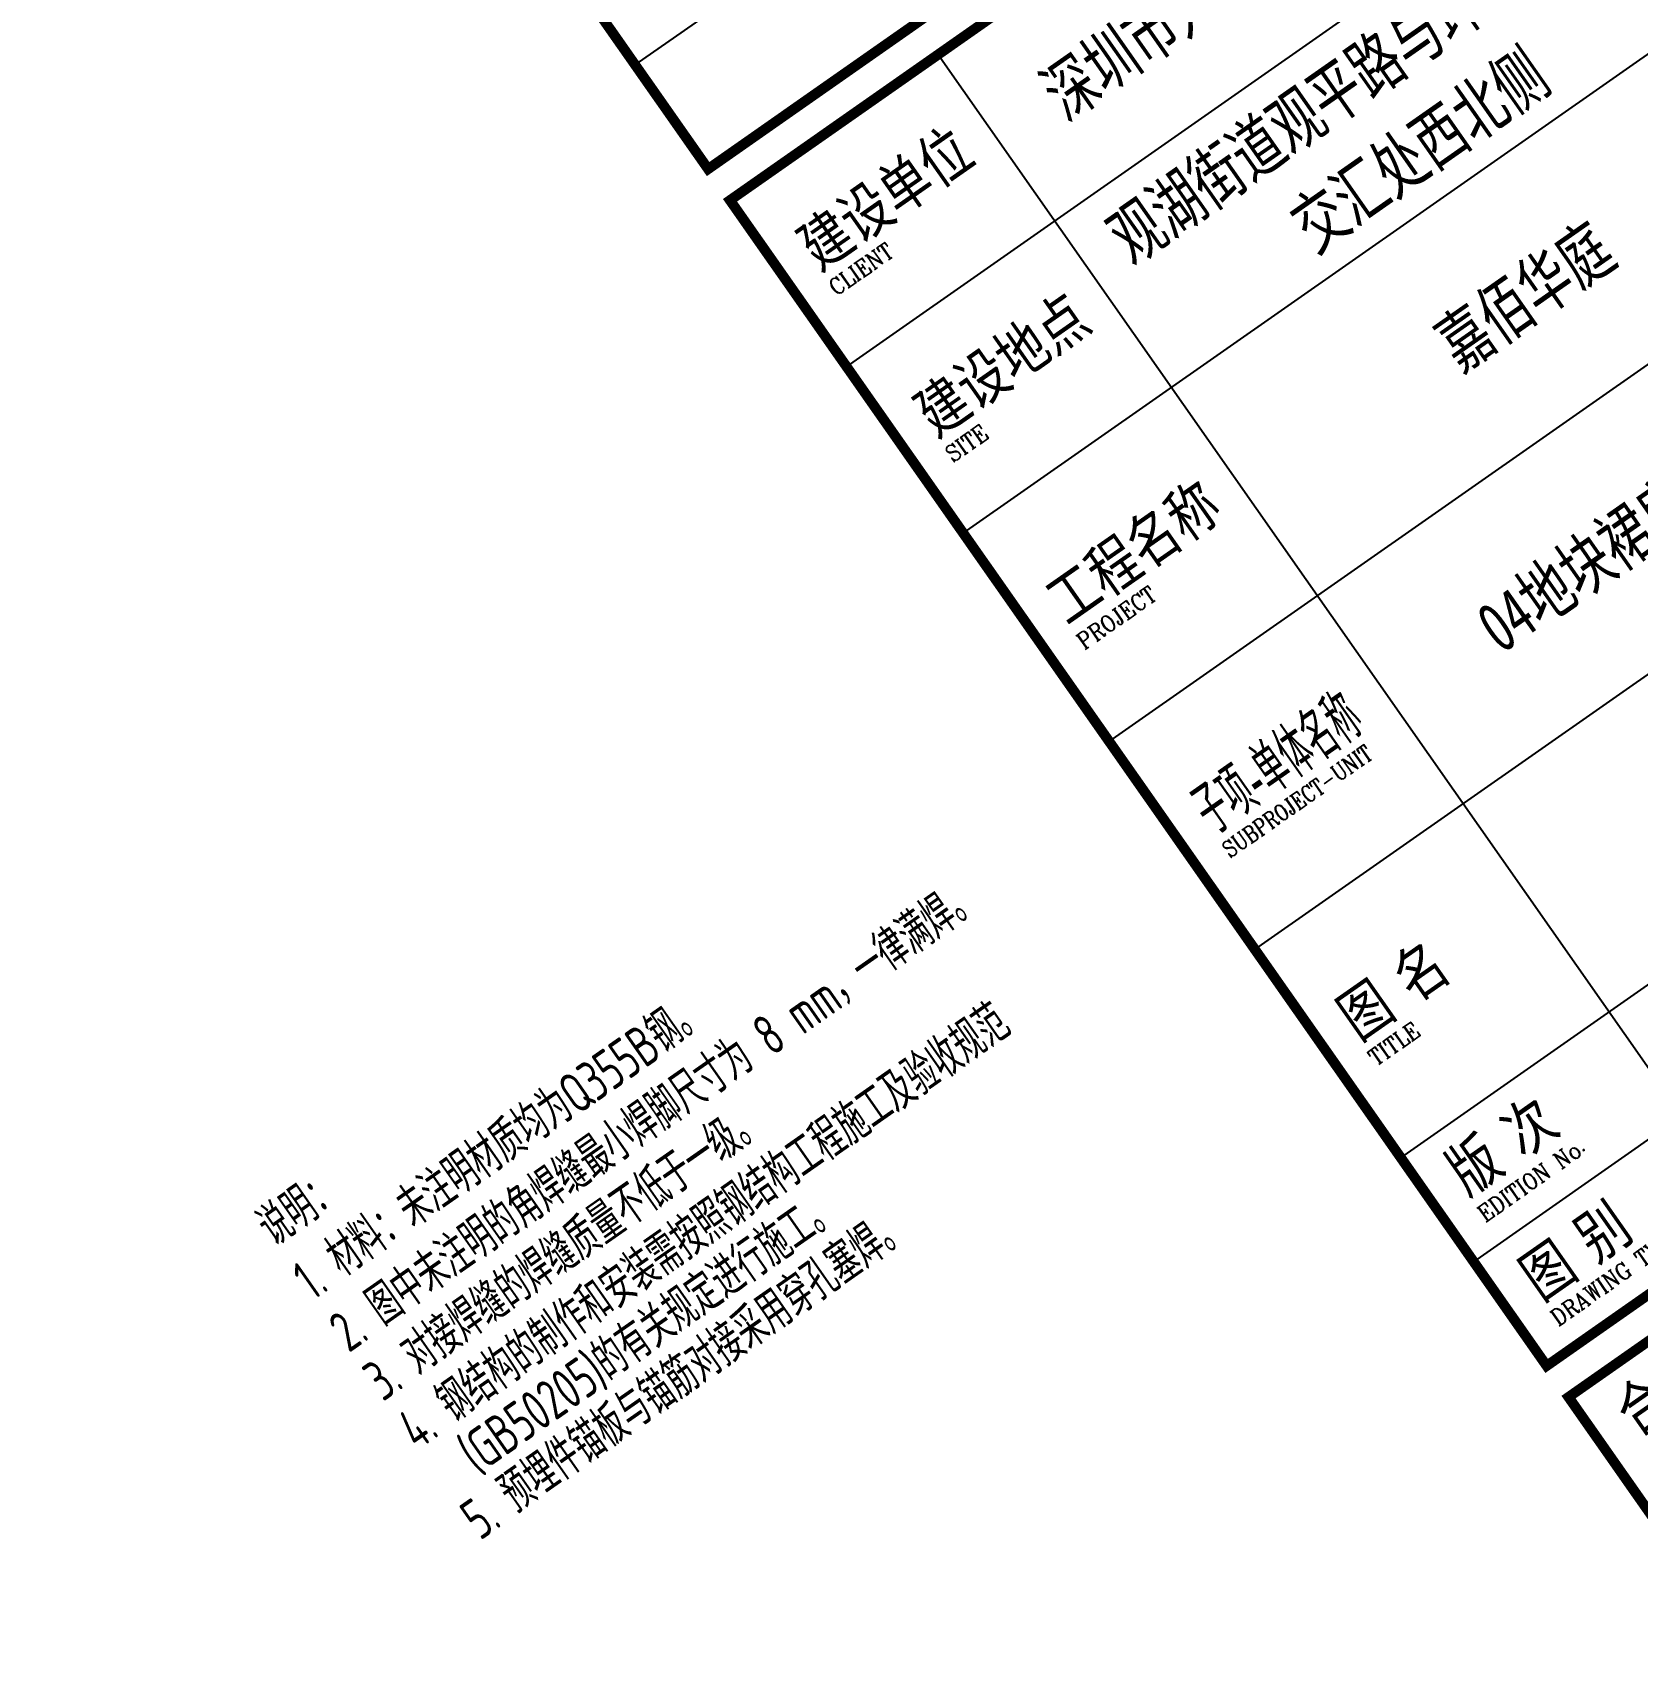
# Model space of a CAD drawing. Header units: millimetres. Extents: x 1089227 to 13101469, y 618865 to 10240562.
# Drawn here: x 2434059 to 2452996, y 4919707 to 4938971 of the extents above; entities that cross this region are included whole.
import ezdxf
from ezdxf.enums import TextEntityAlignment as Align

# ---------------------------------------------------------------- set-up
doc = ezdxf.new("R2010")
doc.units = ezdxf.units.MM
doc.header["$LTSCALE"] = 1000
doc.layers.get('0').update_dxf_attribs({"linetype": 'CONTINUOUS'})
for name, color, linetype in [('PUB_TEXT', 7, 'CONTINUOUS'), ('TK', 4, 'CONTINUOUS'), ('TK-TEXT', 7, 'CONTINUOUS')]:
    doc.layers.add(name, color=color, linetype=linetype)
doc.styles.add('SADITK', font='sadixcsg.shx', dxfattribs={"bigfont": 'AllInOneBig.shx'})
doc.styles.add('SADITK-SX', font='simfang.ttf', dxfattribs={"width": 0.7})
doc.styles.add('SADITK-YW', font='romanc.shx', dxfattribs={"width": 0.7, "bigfont": 'AllInOneBig.shx'})
doc.styles.add('TSSD_Dimension', font='tssdeng.shx', dxfattribs={"width": 0.75, "bigfont": 'Hztxt.shx'})

# ---------------------------------------------------------------- blocks, each defined once
blk = doc.blocks.new('template_31-施工图_A0_A0_1.0000_3fa9c08c64a9101061c9a26412af947e', base_point=(-1189, 0))
at = {"layer": 'TK'}
for p, q in [((1101, 163), (1176, 163)), ((1121, 150), (1121, 38)), ((1101, 134), (1176, 134)), ((1101, 118), (1176, 118)), ((1101, 98), (1176, 98)), ((1101, 78), (1176, 78)), ((1101, 58), (1176, 58)), ((1101, 48), (1176, 48))]:
    blk.add_line(p, q, dxfattribs=at)
at = {"layer": 'TK', "color": 4, "const_width": 0.8}
for points in [[(1101, 153), (1176, 153), (1176, 273), (1101, 273)], [(1101, 38), (1176, 38), (1176, 150), (1101, 150)], [(1101, 35), (1176, 35), (1176, 10), (1101, 10)]]:
    blk.add_lwpolyline(points, close=True, dxfattribs=at)
at = {"layer": 'TK', "style": 'SADITK'}
for s, p in [('建设单位', (1103.5, 141)), ('建设地点', (1103.5, 125)), ('工程名称', (1103.5, 107)), ('图 名', (1103.5, 67)), ('版 次', (1103.5, 52.1)), ('图 别', (1103.5, 42)), ('合同号', (1103.5, 29))]:
    blk.add_text(s, height=4, dxfattribs=at).set_placement(p)
at = {"layer": 'TK'}
for s, height, style, width, p in [('CLIENT', 1.3, 'SADITK-YW', 0.9, (1103.5, 139)), ('SITE', 1.3, 'SADITK-YW', 0.9, (1103.5, 123)), ('PROJECT', 1.3, 'SADITK-YW', 0.9, (1103.5, 105)), ('子项-单体名称', 4, 'SADITK', 0.6, (1103.5, 87)), ('SUBPROJECT-UNIT', 1.3, 'SADITK-YW', 0.8, (1103.5, 85)), ('TITLE', 1.3, 'SADITK-YW', 0.9, (1103.5, 65)), ('EDITION No.', 1.3, 'SADITK-YW', 0.9, (1103.5, 50)), ('DRAWING TYPE', 1.3, 'SADITK-YW', 0.9, (1103.5, 40))]:
    blk.add_text(s, height=height, dxfattribs=dict(at, style=style, width=width)).set_placement(p)
at = {"layer": 'TK-TEXT', "style": 'SADITK-SX', "width": 0.7}
for tag, p in [('市政会签', (-1176, 381.5)), ('园林会签', (-1176, 343.5)), ('幕墙会签', (-1176, 305.5)), ('装饰会签', (-1176, 267.5)), ('燃气会签', (-1176, 229.5)), ('暖通会签', (-1176, 191.5)), ('电气会签', (-1176, 153.5)), ('给排水会签', (-1176, 115.5)), ('结构会签', (-1176, 77.5)), ('建筑会签', (-1176, 39.5))]:
    blk.add_attdef(tag, text='', height=4, rotation=90, dxfattribs=at).set_placement(p, align=Align.MIDDLE_CENTER)
for tag, height, p in [('专业审定', 4, (1134.75, 268)), ('专业审核', 4, (1134.75, 248)), ('项目负责1', 4, (1134.75, 238)), ('项目负责2', 4, (1134.75, 228)), ('专业负责1', 4, (1134.75, 218)), ('专业负责2', 4, (1134.75, 208)), ('专业校对', 4, (1134.75, 198)), ('专业设计', 4, (1134.75, 188)), ('方案设计', 4, (1134.75, 178)), ('专业制图', 4, (1134.75, 168)), ('建设单位_001', 4, (1148.5, 140)), ('建设地点_001', 4, (1148.5, 124)), ('工程名称_001', 4, (1148.5, 106)), ('子项名称_001', 4, (1148.5, 86)), ('图纸名称_001', 4, (1148.5, 66)), ('版次', 4, (1129.5, 53)), ('日期', 4, (1165, 53)), ('图别', 4, (1129.5, 43)), ('图号', 4, (1165, 43)), ('合同号', 4, (1136, 30)), ('项目编号1', 2, (1114.06, 13.58)), ('阶段编号1', 2, (1132.25, 13.75)), ('子项编号1', 2, (1144.75, 13.75))]:
    blk.add_attdef(tag, text='', height=height, dxfattribs=at).set_placement(p, align=Align.MIDDLE_CENTER)

msp = doc.modelspace()

# ---------------------------------------------------------------- block references
ref = msp.add_blockref('template_31-施工图_A0_A0_1.0000_3fa9c08c64a9101061c9a26412af947e', (2173834.707, 4721512.406), dxfattribs=dict(xscale=150, yscale=150, zscale=150, rotation=35.00532206532363))
ref.add_attrib('建设单位_001', '深圳市兴兆投资有限公司', (2446247.083, 4937918.601), dxfattribs={"layer": 'TK-TEXT', "height": 600, "rotation": 35.0053221, "style": 'SADITK-SX', "width": 0.7})
ref.add_attrib('建设地点_001', '观湖街道观平路与环观中路', (2447028.37, 4936219.401), dxfattribs={"layer": 'TK-TEXT', "height": 600, "rotation": 35.0053221, "style": 'SADITK-SX', "width": 0.7})
ref.add_attrib('工程名称_001', '嘉佰华庭', (2450903.63, 4934955.533), dxfattribs={"layer": 'TK-TEXT', "height": 600, "rotation": 35.0053221, "style": 'SADITK-SX', "width": 0.7})
ref.add_attrib('子项名称_001', '04地块裙房及地下室', (2451387.094, 4931627.377), dxfattribs={"layer": 'TK-TEXT', "height": 600, "rotation": 35.0053221, "style": 'SADITK-SX', "width": 0.7})
ref.add_attrib('建设地点_002', '交汇处西北侧', (2449188.499, 4936356.511), dxfattribs={"layer": 'TK-TEXT', "height": 600, "rotation": 35.0053221, "style": 'SADITK-SX', "width": 0.7})

# ---------------------------------------------------------------- texts
at = {"layer": 'PUB_TEXT', "style": 'TSSD_Dimension', "width": 0.7}
for s, p in [('2. 图中未注明的角焊缝最小焊脚尺寸为 8 mm，一律满焊。', (2437788.82, 4923378.979)), ('1. 材料：未注明材质均为Q355B钢。', (2437359.792, 4923991.573)), ('4. 钢结构的制作和安装需按照钢结构工程施工及验收规范', (2438596.989, 4922225.022)), ('3. 对接焊缝的焊缝质量不低于一级。', (2438192.905, 4922802)), ('说明：', (2436925.838, 4924611.202)), ('  (GB50205)的有关规定进行施工。', (2438975.655, 4921703.056)), ('5. 预埋件锚板与锚筋对接采用穿孔塞焊。', (2439340.21, 4921163.803))]:
    msp.add_text(s, height=480, rotation=35.0053221, dxfattribs=at).set_placement(p)

doc.saveas('drawing.dxf')
